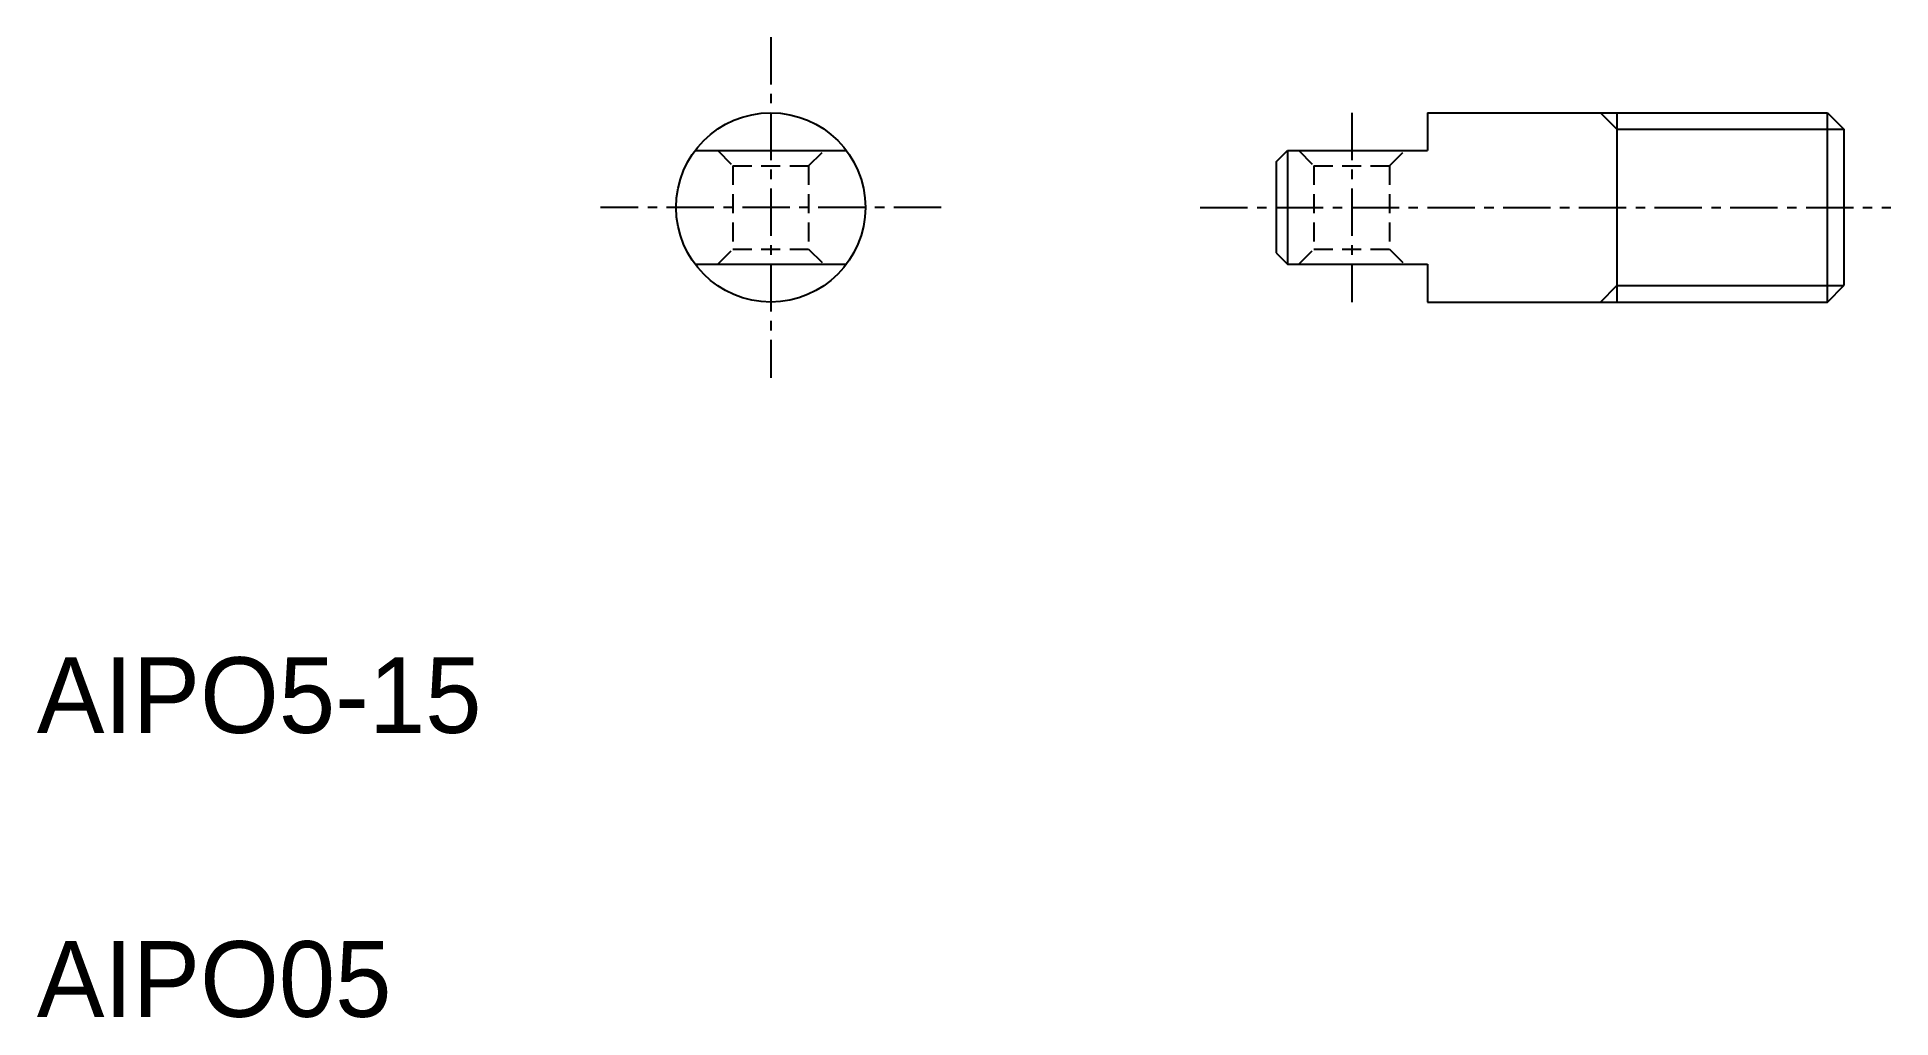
# Model space of a CAD drawing. Extents: x 5 to 54, y 5 to 30.9.
import ezdxf

# ---------------------------------------------------------------- set-up
doc = ezdxf.new("R2010")
doc.units = 0
doc.linetypes.add('CENTER', pattern=[2, 1.25, -0.25, 0.25, -0.25])
doc.linetypes.add('DASHED', pattern=[0.75, 0.5, -0.25])
doc.layers.get('0').update_dxf_attribs({"linetype": 'CONTINUOUS'})
doc.layers.add('CENTER', color=1, linetype='CENTER')

msp = doc.modelspace()

# ---------------------------------------------------------------- linework, layer by layer
at = {"color": 7, "linetype": 'CONTINUOUS'}
for p, q in [((41.729, 28.884), (52.296, 28.884)), ((41.729, 28.884), (41.729, 27.884)), ((46.729, 28.884), (46.729, 23.884)), ((52.296, 23.884), (52.296, 28.884)), ((52.296, 28.884), (52.729, 28.451)), ((52.729, 28.451), (52.729, 24.317)), ((22.384, 27.884), (26.384, 27.884)), ((37.729, 27.584), (38.029, 27.884)), ((37.729, 27.584), (37.729, 25.184)), ((38.029, 27.884), (41.729, 27.884)), ((38.029, 27.884), (38.029, 24.884)), ((37.729, 25.184), (38.029, 24.884)), ((22.384, 24.884), (26.384, 24.884)), ((38.029, 24.884), (41.729, 24.884)), ((41.729, 24.884), (41.729, 23.884)), ((52.296, 23.884), (52.729, 24.317)), ((41.729, 23.884), (52.296, 23.884))]:
    msp.add_line(p, q, dxfattribs=at)
at = {"color": 3, "linetype": 'CONTINUOUS'}
for p, q in [((46.296, 28.884), (46.729, 28.451)), ((46.729, 28.451), (52.729, 28.451)), ((46.296, 23.884), (46.729, 24.317)), ((46.729, 24.317), (52.729, 24.317))]:
    msp.add_line(p, q, dxfattribs=at)
at = {"color": 3, "linetype": 'DASHED'}
for p, q in [((22.984, 27.884), (23.384, 27.484)), ((23.384, 27.484), (25.384, 27.484)), ((23.384, 27.484), (23.384, 25.284)), ((25.384, 27.484), (25.784, 27.884)), ((25.384, 27.484), (25.384, 25.284)), ((38.329, 27.884), (38.729, 27.484)), ((38.729, 27.484), (38.729, 25.284)), ((38.729, 27.484), (40.729, 27.484)), ((40.729, 27.484), (41.129, 27.884)), ((40.729, 27.484), (40.729, 25.284)), ((22.984, 24.884), (23.384, 25.284)), ((23.384, 25.284), (25.384, 25.284)), ((25.384, 25.284), (25.784, 24.884)), ((38.329, 24.884), (38.729, 25.284)), ((38.729, 25.284), (40.729, 25.284)), ((40.729, 25.284), (41.129, 24.884))]:
    msp.add_line(p, q, dxfattribs=at)
at = {"color": 7, "linetype": 'CONTINUOUS'}
msp.add_circle((24.384, 26.384), 2.5, dxfattribs=at)
at = {"layer": 'CENTER', "color": 1, "linetype": 'CENTER'}
for p, q in [((24.384, 30.884), (24.384, 21.884)), ((39.729, 28.884), (39.729, 23.884)), ((28.884, 26.384), (19.884, 26.384)), ((35.729, 26.384), (53.971, 26.384))]:
    msp.add_line(p, q, dxfattribs=at)

# ---------------------------------------------------------------- texts
at = {"color": 7, "linetype": 'CONTINUOUS'}
for s, p in [('AIPO5-15', (5, 12.5)), ('AIPO05', (5, 5))]:
    msp.add_text(s, height=2, dxfattribs=at).set_placement(p)

doc.saveas('drawing.dxf')
